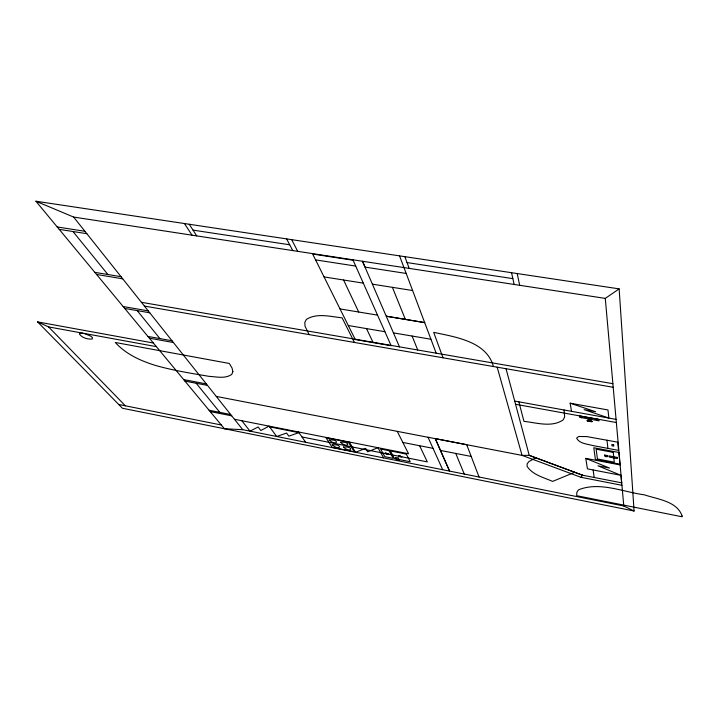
<?xml version="1.0" encoding="UTF-8"?>
<svg xmlns="http://www.w3.org/2000/svg" width="718" height="718" viewBox="0 0 718 718"><rect width="100%" height="100%" fill="white"/><g stroke="black" fill="none" stroke-linecap="round" stroke-linejoin="round"><path stroke-width="1.08" d="M435.323 438.698L449.567 471.116L435.252 438.635L522.049 455.383L580.916 477.282L582.558 475.208L621.725 482.846M634.075 511.019L623.789 505.993L242.738 429.687L224.402 428.736L35.9 201.219L73.613 217.06L605.283 298.392L619.14 288.869L634.075 511.019L122.437 408.255L37.587 321.906L153.392 343.024M535.852 457.824L528.978 461.503L527.156 463.846L527.102 466.35C532.657 474.948 543.732 477.461 552.6 481.41L574.714 472.291M377.901 447.691L367.679 451.837L365.641 448.355L355.509 452.286L349.262 442.019M298.957 432.622L288.815 436.149L286.59 433.044L276.726 436.517L269.026 426.124L260.831 430.522L258.139 426.986L250.008 431.159L241.822 420.721M82.767 333.161L79.842 333.331L79.393 334.023C81.996 337.837 87.74 339.578 92.245 339.004L92.425 337.577L90.647 336.087L83.961 333.385M35.9 201.219L619.14 288.869M193.025 230.128L289.713 244.784M407.043 262.582L512.867 278.629M353.121 260.239L312.662 254.046L355.275 339.542L391.157 345.726L352.924 259.79M436.194 353.229L406.191 273.45L365.013 267.096L362.5 261.253L399.495 346.902M315.57 259.88L355.724 266.082M57.225 226.96L84.93 231.286M59.208 229.356L86.833 233.691M372.391 284.166L412.617 290.53M324.069 276.915L363.308 283.134M424.661 322.57L386.239 316.207L424.688 322.642M340.018 308.919L377.551 315.13M94.83 272.346L121.064 276.717M96.58 274.464L122.751 278.835M393.446 332.892L430.926 339.228M348.284 325.514L384.929 331.725M141.419 302.305L612.885 383.69M144.417 306.074L613.208 387.28M123.146 306.523L148.249 310.894M124.726 308.426L149.766 312.806M570.137 403.193L608.002 409.96L608.828 418.029L584.156 409.664L595.626 411.728L570.137 403.193L571.501 411.288M514.698 401.075L616.062 419.375M147.917 336.428L172.024 340.79M515.551 404.27L616.349 422.534M149.362 338.169L173.415 342.531M588.518 418.926L579.605 417.311L579.39 415.946L598.92 419.483L599.081 420.847L590.187 419.231M588.58 419.357L590.241 419.662M37.587 321.906L48.582 326.905L156.389 346.65M607.895 448.382L618.539 450.383L617.803 442.189L586.66 436.562L578.681 436.499L576.617 438.142C579.399 443.724 587.27 443.957 592.727 445.519L607.895 448.382L606.988 440.188M183.7 379.607L206.335 383.915M184.939 381.114L207.529 385.413M585.78 458.389L609.546 468.064L597.986 465.838L621.061 475.361L587.423 468.863L585.78 458.371L620.128 464.923M216.271 396.417L428.027 437.289M402.834 442.441L433.008 448.337M580.916 477.282L621.941 485.305M440.484 450.437L471.205 456.451L479.05 477.012M209.073 410.238L230.649 414.483M210.194 411.594L231.726 415.839M234.445 419.267L408.551 453.758L397.242 431.347M269.555 426.842L299.002 432.676M301.964 436.957L427.309 461.898L419.608 445.716M118.721 404.476L221.306 424.993M48.582 326.905L125.354 405.805M72.976 231.519L107.897 274.527M137.201 310.607L159.934 338.6M196.202 383.259L219.834 412.356M73.613 217.06L242.765 429.723M298.509 431.976L305.68 442.315M184.454 223.549L192.029 235.181M189.238 224.267L196.75 235.899M309.144 334.606L305.051 326.286L304.8 322.427L306.353 319.42C316.916 312.698 330.451 316.647 342.091 317.823L354.459 342.459M377.946 447.7L383.663 457.922M286.626 238.897L292.747 250.582M291.67 239.659L297.719 251.345M343.59 280.011L358.695 312.016M366.521 328.611L373.136 342.621M442.701 469.743L428.009 437.235L466.7 444.711L471.205 456.451M455.759 453.435L464.259 474.06M392.405 287.335L405.356 319.375M412.096 336.042L417.759 350.052M406.2 273.45L399.522 255.868M443.024 357.797L433.672 332.344C455.409 337.056 486.598 341.346 493.437 366.53M404.862 256.667L409.188 268.388M497.179 367.185L522.058 455.391L529.238 455.356L582.558 475.208L529.238 455.356L506.037 368.711M518.854 401.829L523.943 421.349C536.624 422.74 551.765 427.722 563.172 419.886L564.653 416.934L564.079 409.987M511.548 272.696L514.16 284.445M517.175 273.549L519.697 285.297M581.688 417.688L581.481 416.323L581.634 417.679M593.122 469.967L594.217 477.479M588.329 417.562L588.598 419.491L587.136 420.515L587.405 420.999L591.946 421.825L590.259 419.797L589.999 417.867M596.927 419.124L597.098 420.488M605.283 298.392L623.789 505.993M620.953 475.343L621.617 482.828M682.1 515.946L682.064 516.78L576.725 495.707L576.805 492.431L578.457 489.864C599.422 481.24 623.107 492.036 644.405 494.828C657.365 499.288 676.939 501.029 682.1 515.946M329.194 440.008C336.751 447.018 340.691 439.012 329.194 440.008M332.299 444.819C339.776 451.721 343.698 443.886 332.299 444.819M340.431 442.234C347.934 449.253 352.026 441.247 340.431 442.234M343.437 447.045C350.869 453.955 354.934 446.111 343.437 447.045M232.856 371.691L231.761 374.401C225.228 379.014 216.549 376.77 209.144 376.358C191.338 373.369 173.433 370.506 156.03 365.606C141.033 361.028 126 354.306 115.302 342.477L229.329 363.47L232.058 368.056L232.856 371.691M385.53 453.04L385.333 453.471L386.975 454.234L388.68 454.135L385.53 453.04M386.14 453.318L387.935 453.947L386.14 453.318M398.723 455.661L398.508 456.092L400.15 456.863L401.883 456.765L398.723 455.661M399.334 455.948L401.138 456.576L399.334 455.948M604.574 455.113C603.838 458.264 612.571 455.867 604.574 455.113M605.22 455.436C605.166 457.169 609.16 455.562 605.22 455.436M592.09 421.484L587.162 420.586L592.144 421.52M582.495 417.05L581.589 417.014L582.495 417.05M596.82 419.806L596.075 419.518L596.82 419.752M613.639 444.828L611.826 444.496L611.96 445.797L613.764 446.138L613.639 444.828M618.907 452.475L593.786 447.754L595.41 459.511L619.957 464.187L618.907 452.475M613.28 452.394L596.128 449.172L597.439 458.964L614.258 462.168L613.28 452.394M617.3 457.42L609.133 455.876L609.259 457.052L617.408 458.596L617.3 457.42M348.401 442.153L325.945 437.711L332.183 447.323L354.252 451.739L348.401 442.153M406.298 454.09L390.386 450.931L394.523 458.605L410.202 461.737L406.298 454.09M389.111 450.698L380.576 449.001L384.839 456.684L393.258 458.371L389.111 450.698M398.275 458.012L395.403 457.447L396.668 459.798L399.522 460.364L398.275 458.012"/></g></svg>
